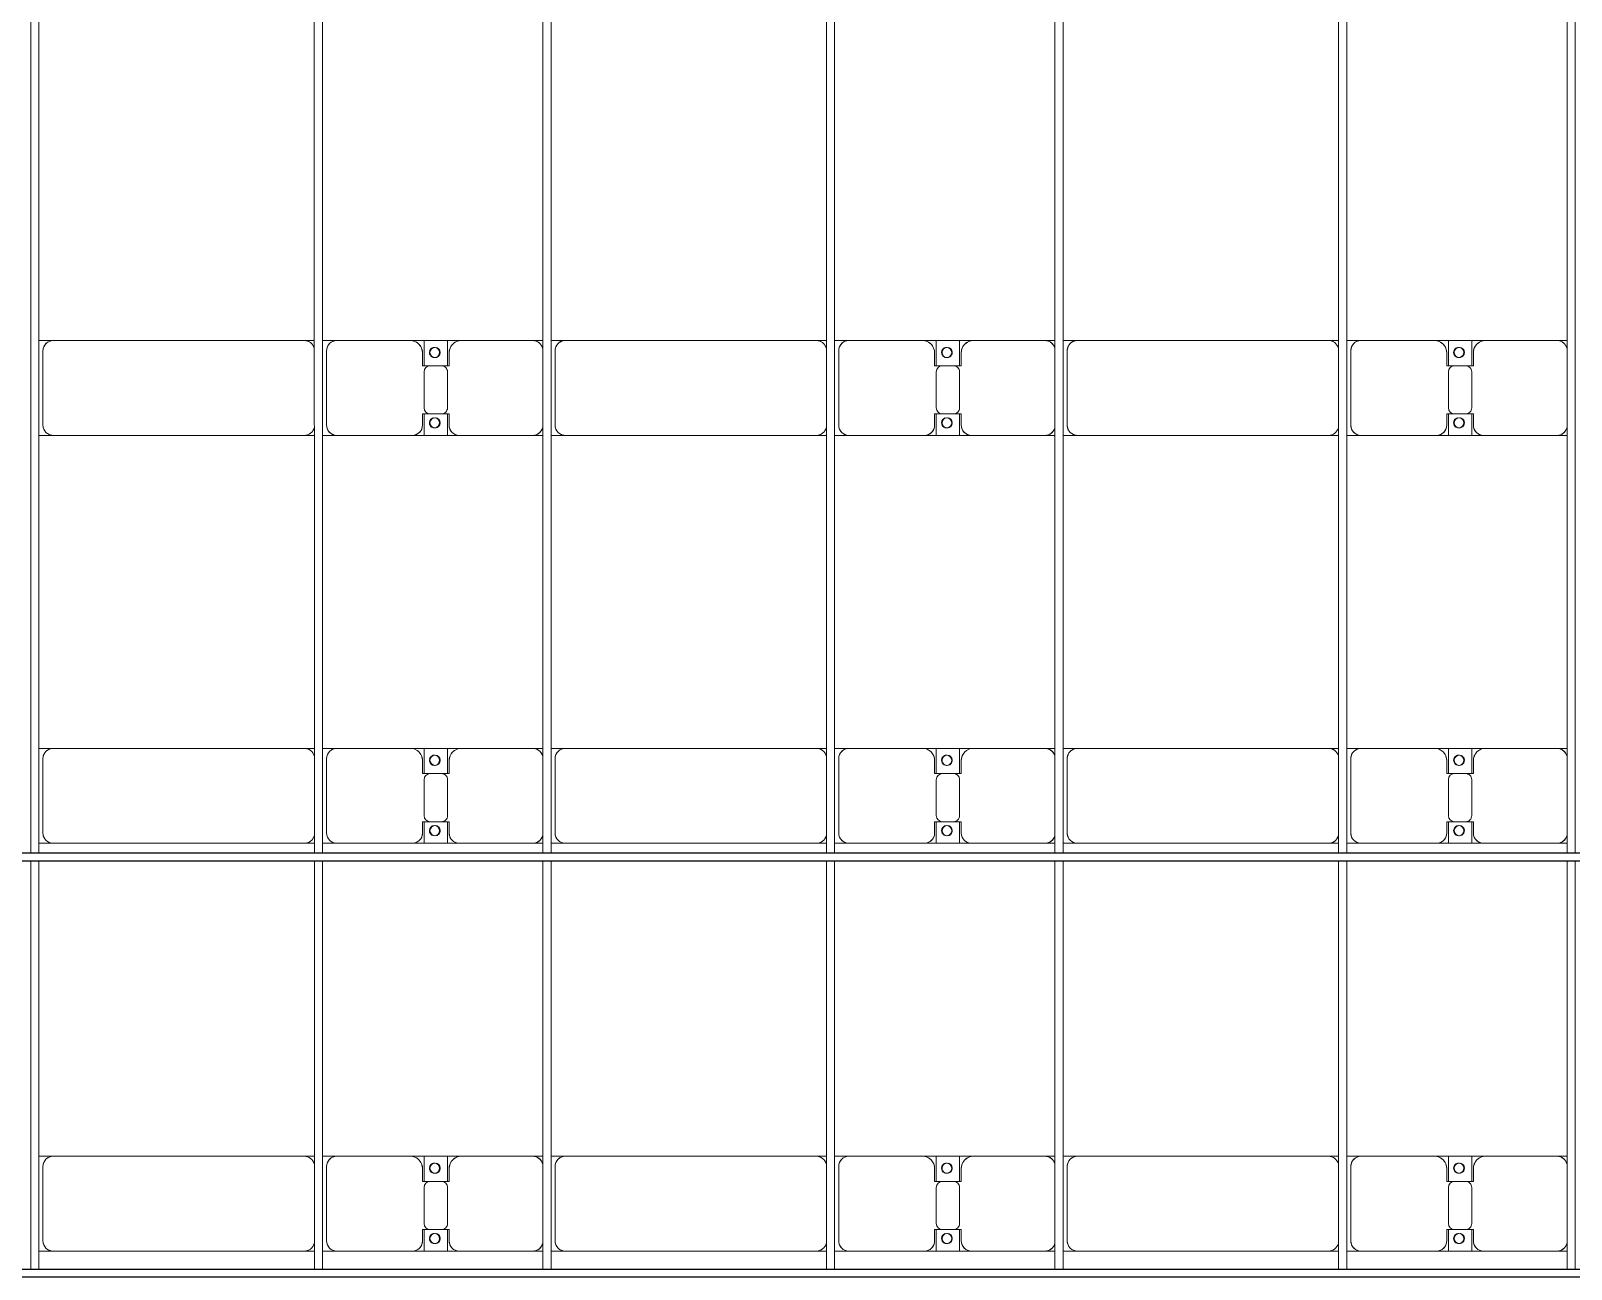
# Model space of a CAD drawing. Header units: millimetres. Extents: x -248177 to 167033, y 156986 to 268923.
# Drawn here: x -216572 to -209023, y 208419 to 214489 of the extents above; entities that cross this region are included whole.
import ezdxf

# ---------------------------------------------------------------- set-up
doc = ezdxf.new("R2010")
doc.units = ezdxf.units.MM
for name, color, linetype, lineweight in [('A-DETL-MBND', 5, 'Continuous', 9), ('A-GENM', 13, 'Continuous', 9), ('S-BEAM', 12, 'Continuous', 9)]:
    doc.layers.add(name, color=color, linetype=linetype, lineweight=lineweight)

# ---------------------------------------------------------------- blocks, each defined once
blk = doc.blocks.new('Dai phao do pin - DẢI PHAO ĐỠ PIN-V24-BỐ TRÍ KHUNG KẾT CẤU BÈ PIN 02')
at = {"layer": 'A-DETL-MBND', "color": 8}
for p, q in [((21899.7, 241.6), (21969.7, 241.6)), ((21899.7, 241.6), (21969.7, 241.6)), ((23200.3, 241.6), (21969.7, 241.6)), ((23200.3, 241.6), (23249.7, 241.6)), ((23200.3, 241.6), (23249.7, 241.6)), ((23289.7, 241.6), (23359.7, 241.6)), ((23289.7, 241.6), (23359.7, 241.6)), ((23719.7, 241.6), (23359.7, 241.6)), ((23719.7, 241.6), (23902.2, 241.6)), ((23902.2, 241.6), (23719.7, 241.6)), ((23787.8, 241.6), (23970.3, 241.6)), ((23787.8, 116.2), (23787.8, 241.6)), ((23970.3, 241.6), (23787.8, 241.6)), ((23902.2, 241.6), (23902.2, 116.2)), ((24320.3, 241.6), (23970.3, 241.6)), ((24320.3, 241.6), (24369.7, 241.6)), ((24320.3, 241.6), (24369.7, 241.6)), ((24409.7, 241.6), (24479.7, 241.6)), ((24409.7, 241.6), (24479.7, 241.6)), ((25710.3, 241.6), (24479.7, 241.6)), ((25710.3, 241.6), (25759.7, 241.6)), ((25710.3, 241.6), (25759.7, 241.6)), ((25799.7, 241.6), (25869.7, 241.6)), ((25799.7, 241.6), (25869.7, 241.6)), ((26229.7, 241.6), (25869.7, 241.6)), ((26229.7, 241.6), (26412.2, 241.6)), ((26412.2, 241.6), (26229.7, 241.6)), ((26297.8, 241.6), (26480.3, 241.6)), ((26297.8, 116.2), (26297.8, 241.6)), ((26480.3, 241.6), (26297.8, 241.6)), ((26412.2, 241.6), (26412.2, 116.2)), ((26830.3, 241.6), (26480.3, 241.6)), ((26830.3, 241.6), (26879.7, 241.6)), ((26830.3, 241.6), (26879.7, 241.6)), ((26919.7, 241.6), (26989.7, 241.6)), ((26919.7, 241.6), (26989.7, 241.6)), ((28220.3, 241.6), (26989.7, 241.6)), ((28220.3, 241.6), (28269.7, 241.6)), ((28220.3, 241.6), (28269.7, 241.6)), ((28309.7, 241.6), (28379.7, 241.6)), ((28309.7, 241.6), (28379.7, 241.6)), ((28739.7, 241.6), (28379.7, 241.6)), ((28739.7, 241.6), (28922.2, 241.6)), ((28922.2, 241.6), (28739.7, 241.6)), ((28807.8, 241.6), (28990.3, 241.6)), ((28807.8, 116.2), (28807.8, 241.6)), ((28990.3, 241.6), (28807.8, 241.6)), ((28922.2, 241.6), (28922.2, 116.2)), ((29340.3, 241.6), (28990.3, 241.6)), ((29340.3, 241.6), (29389.7, 241.6)), ((29340.3, 241.6), (29389.7, 241.6)), ((21919.7, 191.6), (21919.7, -173.4)), ((23309.7, 191.6), (23309.7, -173.4)), ((23779.7, 118.2), (23779.7, 181.6)), ((23910.3, 181.6), (23910.3, 118.2)), ((24429.7, 191.6), (24429.7, -173.4)), ((25819.7, 191.6), (25819.7, -173.4)), ((26289.7, 118.2), (26289.7, 181.6)), ((26420.3, 181.6), (26420.3, 118.2)), ((26939.7, 191.6), (26939.7, -173.4)), ((28329.7, 191.6), (28329.7, -173.4)), ((28799.7, 118.2), (28799.7, 181.6)), ((28930.3, 181.6), (28930.3, 118.2)), ((23872.2, 118.2), (23779.7, 118.2)), ((23787.8, 88.2), (23787.8, -88.2)), ((23910.3, 118.2), (23817.8, 118.2)), ((23902.2, -88.2), (23902.2, 88.2)), ((26382.2, 118.2), (26289.7, 118.2)), ((26297.8, 88.2), (26297.8, -88.2)), ((26420.3, 118.2), (26327.8, 118.2)), ((26412.2, -88.2), (26412.2, 88.2)), ((28892.2, 118.2), (28799.7, 118.2)), ((28807.8, 88.2), (28807.8, -88.2)), ((28930.3, 118.2), (28837.8, 118.2)), ((28922.2, -88.2), (28922.2, 88.2)), ((23779.7, -173.4), (23779.7, -118.2)), ((23779.7, -118.2), (23872.2, -118.2)), ((23787.8, -223.4), (23787.8, -116.2)), ((23817.8, -118.2), (23910.3, -118.2)), ((23902.2, -116.2), (23902.2, -223.4)), ((23910.3, -118.2), (23910.3, -173.4)), ((26289.7, -173.4), (26289.7, -118.2)), ((26289.7, -118.2), (26382.2, -118.2)), ((26297.8, -223.4), (26297.8, -116.2)), ((26327.8, -118.2), (26420.3, -118.2)), ((26412.2, -116.2), (26412.2, -223.4)), ((26420.3, -118.2), (26420.3, -173.4)), ((28799.7, -173.4), (28799.7, -118.2)), ((28799.7, -118.2), (28892.2, -118.2)), ((28807.8, -223.4), (28807.8, -116.2)), ((28837.8, -118.2), (28930.3, -118.2)), ((28922.2, -116.2), (28922.2, -223.4)), ((28930.3, -118.2), (28930.3, -173.4)), ((21969.7, -223.4), (21899.7, -223.4)), ((21969.7, -223.4), (21899.7, -223.4)), ((21969.7, -223.4), (23200.3, -223.4)), ((23249.7, -223.4), (23200.3, -223.4)), ((23249.7, -223.4), (23200.3, -223.4)), ((23359.7, -223.4), (23289.7, -223.4)), ((23359.7, -223.4), (23289.7, -223.4)), ((23359.7, -223.4), (23729.7, -223.4)), ((23902.2, -223.4), (23729.7, -223.4)), ((23729.7, -223.4), (23902.2, -223.4)), ((23960.3, -223.4), (23787.8, -223.4)), ((23787.8, -223.4), (23960.3, -223.4)), ((23960.3, -223.4), (24320.3, -223.4)), ((24369.7, -223.4), (24320.3, -223.4)), ((24369.7, -223.4), (24320.3, -223.4)), ((24479.7, -223.4), (24409.7, -223.4)), ((24479.7, -223.4), (24409.7, -223.4)), ((24479.7, -223.4), (25710.3, -223.4)), ((25759.7, -223.4), (25710.3, -223.4)), ((25759.7, -223.4), (25710.3, -223.4)), ((25869.7, -223.4), (25799.7, -223.4)), ((25869.7, -223.4), (25799.7, -223.4)), ((25869.7, -223.4), (26239.7, -223.4)), ((26412.2, -223.4), (26239.7, -223.4)), ((26239.7, -223.4), (26412.2, -223.4)), ((26470.3, -223.4), (26297.8, -223.4)), ((26297.8, -223.4), (26470.3, -223.4)), ((26470.3, -223.4), (26830.3, -223.4)), ((26879.7, -223.4), (26830.3, -223.4)), ((26879.7, -223.4), (26830.3, -223.4)), ((26989.7, -223.4), (26919.7, -223.4)), ((26989.7, -223.4), (26919.7, -223.4)), ((26989.7, -223.4), (28220.3, -223.4)), ((28269.7, -223.4), (28220.3, -223.4)), ((28269.7, -223.4), (28220.3, -223.4)), ((28379.7, -223.4), (28309.7, -223.4)), ((28379.7, -223.4), (28309.7, -223.4)), ((28379.7, -223.4), (28749.7, -223.4)), ((28922.2, -223.4), (28749.7, -223.4)), ((28749.7, -223.4), (28922.2, -223.4)), ((28980.3, -223.4), (28807.8, -223.4)), ((28807.8, -223.4), (28980.3, -223.4)), ((28980.3, -223.4), (29340.3, -223.4)), ((29389.7, -223.4), (29340.3, -223.4)), ((29389.7, -223.4), (29340.3, -223.4))]:
    blk.add_line(p, q, dxfattribs=at)
for centre, radius, start, end in [((21969.7, 191.6), 50, 90, 180), ((21969.7, 191.6), 50, 105, 135), ((23200.3, 191.6), 50, 15, 90), ((23200.3, 191.6), 50, 60, 90), ((23359.7, 191.6), 50, 90, 180), ((23359.7, 191.6), 50, 105, 180), ((23719.7, 181.6), 60, 360, 90), ((23719.7, 181.6), 60, 360, 60), ((23970.3, 181.6), 60, 90, 180), ((23970.3, 181.6), 60, 120, 180), ((24320.3, 191.6), 50, 15, 90), ((24320.3, 191.6), 50, 15, 75), ((24479.7, 191.6), 50, 90, 180), ((24479.7, 191.6), 50, 105, 135), ((25710.3, 191.6), 50, 15, 90), ((25710.3, 191.6), 50, 60, 90), ((25869.7, 191.6), 50, 90, 180), ((25869.7, 191.6), 50, 105, 180), ((26229.7, 181.6), 60, 360, 90), ((26229.7, 181.6), 60, 360, 60), ((26480.3, 181.6), 60, 90, 180), ((26480.3, 181.6), 60, 120, 180), ((26830.3, 191.6), 50, 15, 90), ((26830.3, 191.6), 50, 15, 75), ((26989.7, 191.6), 50, 90, 180), ((26989.7, 191.6), 50, 105, 135), ((28220.3, 191.6), 50, 15, 90), ((28220.3, 191.6), 50, 60, 90), ((28379.7, 191.6), 50, 90, 180), ((28379.7, 191.6), 50, 105, 180), ((28739.7, 181.6), 60, 360, 90), ((28739.7, 181.6), 60, 360, 60), ((28990.3, 181.6), 60, 90, 180), ((28990.3, 181.6), 60, 120, 180), ((29340.3, 191.6), 50, 15, 90), ((29340.3, 191.6), 50, 15, 75), ((21969.7, 191.6), 50, 150, 180), ((23200.3, 191.6), 50, 15, 30), ((23838.6, 183.2), 25, 0, 180), ((23838.6, 183.2), 25, 180, 0), ((23838.6, 183.2), 25, 0, 165), ((23841.4, 183.2), 25, 360, 180), ((23841.4, 183.2), 25, 90, 180), ((23841.4, 183.2), 25, 180, 360), ((23841.4, 183.2), 25, 180, 300), ((23838.6, 183.2), 25, 210, 0), ((23841.4, 183.2), 25, 15, 75), ((23841.4, 183.2), 25, 330, 345), ((24479.7, 191.6), 50, 150, 180), ((25710.3, 191.6), 50, 15, 30), ((26348.6, 183.2), 25, 0, 180), ((26348.6, 183.2), 25, 180, 0), ((26348.6, 183.2), 25, 0, 165), ((26351.4, 183.2), 25, 360, 180), ((26351.4, 183.2), 25, 90, 180), ((26351.4, 183.2), 25, 180, 0), ((26351.4, 183.2), 25, 180, 300), ((26348.6, 183.2), 25, 210, 0), ((26351.4, 183.2), 25, 15, 75), ((26351.4, 183.2), 25, 330, 345), ((26989.7, 191.6), 50, 150, 180), ((28220.3, 191.6), 50, 15, 30), ((28858.6, 183.2), 25, 0, 180), ((28858.6, 183.2), 25, 180, 0), ((28858.6, 183.2), 25, 360, 165), ((28861.4, 183.2), 25, 360, 180), ((28861.4, 183.2), 25, 90, 180), ((28861.4, 183.2), 25, 180, 0), ((28861.4, 183.2), 25, 180, 300), ((28858.6, 183.2), 25, 210, 0), ((28861.4, 183.2), 25, 15, 75), ((28861.4, 183.2), 25, 330, 345), ((23817.8, 88.2), 30, 90, 180), ((23872.2, 88.2), 30, 0, 90), ((26327.8, 88.2), 30, 90, 180), ((26382.2, 88.2), 30, 0, 90), ((28837.8, 88.2), 30, 90, 180), ((28892.2, 88.2), 30, 0, 90), ((23817.8, -88.2), 30, 180, 270), ((23838.6, -161.8), 25, 360, 180), ((23838.6, -161.8), 25, 105, 165), ((23841.4, -161.8), 25, 360, 180), ((23841.4, -161.8), 25, 105, 180), ((23838.6, -161.8), 25, 360, 75), ((23841.4, -161.8), 25, 15, 75), ((23872.2, -88.2), 30, 270, 0), ((26327.8, -88.2), 30, 180, 270), ((26348.6, -161.8), 25, 360, 180), ((26348.6, -161.8), 25, 105, 165), ((26351.4, -161.8), 25, 360, 180), ((26351.4, -161.8), 25, 105, 180), ((26348.6, -161.8), 25, 360, 75), ((26351.4, -161.8), 25, 15, 75), ((26382.2, -88.2), 30, 270, 0), ((28837.8, -88.2), 30, 180, 270), ((28858.6, -161.8), 25, 360, 180), ((28858.6, -161.8), 25, 105, 165), ((28861.4, -161.8), 25, 360, 180), ((28861.4, -161.8), 25, 105, 180), ((28858.6, -161.8), 25, 360, 75), ((28861.4, -161.8), 25, 15, 75), ((28892.2, -88.2), 30, 270, 0), ((21969.7, -173.4), 50, 180, 270), ((21969.7, -173.4), 50, 180, 210), ((21969.7, -173.4), 50, 240, 270), ((23200.3, -173.4), 50, 270, 345), ((23200.3, -173.4), 50, 285, 300), ((23200.3, -173.4), 50, 330, 345), ((23359.7, -173.4), 50, 180, 270), ((23359.7, -173.4), 50, 180, 255), ((23729.7, -173.4), 50, 270, 360), ((23729.7, -173.4), 50, 285, 360), ((23838.6, -161.8), 25, 180, 0), ((23838.6, -161.8), 25, 195, 0), ((23841.4, -161.8), 25, 180, 360), ((23841.4, -161.8), 25, 180, 270), ((23841.4, -161.8), 25, 285, 345), ((23960.3, -173.4), 50, 180, 270), ((23960.3, -173.4), 50, 180, 255), ((24320.3, -173.4), 50, 270, 345), ((24320.3, -173.4), 50, 285, 345), ((24479.7, -173.4), 50, 180, 270), ((24479.7, -173.4), 50, 180, 210), ((24479.7, -173.4), 50, 240, 270), ((25710.3, -173.4), 50, 270, 345), ((25710.3, -173.4), 50, 285, 300), ((25710.3, -173.4), 50, 330, 345), ((25869.7, -173.4), 50, 180, 270), ((25869.7, -173.4), 50, 180, 255), ((26239.7, -173.4), 50, 270, 0), ((26239.7, -173.4), 50, 285, 360), ((26348.6, -161.8), 25, 180, 0), ((26348.6, -161.8), 25, 195, 360), ((26351.4, -161.8), 25, 180, 360), ((26351.4, -161.8), 25, 180, 270), ((26351.4, -161.8), 25, 285, 345), ((26470.3, -173.4), 50, 180, 270), ((26470.3, -173.4), 50, 180, 255), ((26830.3, -173.4), 50, 270, 345), ((26830.3, -173.4), 50, 285, 345), ((26989.7, -173.4), 50, 180, 270), ((26989.7, -173.4), 50, 180, 210), ((26989.7, -173.4), 50, 240, 270), ((28220.3, -173.4), 50, 270, 345), ((28220.3, -173.4), 50, 285, 300), ((28220.3, -173.4), 50, 330, 345), ((28379.7, -173.4), 50, 180, 270), ((28379.7, -173.4), 50, 180, 255), ((28749.7, -173.4), 50, 270, 360), ((28749.7, -173.4), 50, 285, 360), ((28858.6, -161.8), 25, 180, 0), ((28858.6, -161.8), 25, 195, 0), ((28861.4, -161.8), 25, 180, 0), ((28861.4, -161.8), 25, 180, 270), ((28861.4, -161.8), 25, 285, 345), ((28980.3, -173.4), 50, 180, 270), ((28980.3, -173.4), 50, 180, 255), ((29340.3, -173.4), 50, 270, 345), ((29340.3, -173.4), 50, 285, 345)]:
    blk.add_arc(centre, radius, start, end, dxfattribs=at)
blk = doc.blocks.new('Dai phao do pin - DẢI PHAO ĐỠ PIN-V25-BỐ TRÍ KHUNG KẾT CẤU BÈ PIN 02')
at = {"layer": 'A-DETL-MBND', "color": 8}
for p, q in [((21899.7, 241.6), (21969.7, 241.6)), ((21899.7, 241.6), (21969.7, 241.6)), ((23200.3, 241.6), (21969.7, 241.6)), ((23200.3, 241.6), (23249.7, 241.6)), ((23200.3, 241.6), (23249.7, 241.6)), ((23289.7, 241.6), (23359.7, 241.6)), ((23289.7, 241.6), (23359.7, 241.6)), ((23719.7, 241.6), (23359.7, 241.6)), ((23719.7, 241.6), (23902.2, 241.6)), ((23902.2, 241.6), (23719.7, 241.6)), ((23787.8, 241.6), (23970.3, 241.6)), ((23787.8, 116.2), (23787.8, 241.6)), ((23970.3, 241.6), (23787.8, 241.6)), ((23902.2, 241.6), (23902.2, 116.2)), ((24320.3, 241.6), (23970.3, 241.6)), ((24320.3, 241.6), (24369.7, 241.6)), ((24320.3, 241.6), (24369.7, 241.6)), ((24409.7, 241.6), (24479.7, 241.6)), ((24409.7, 241.6), (24479.7, 241.6)), ((25710.3, 241.6), (24479.7, 241.6)), ((25710.3, 241.6), (25759.7, 241.6)), ((25710.3, 241.6), (25759.7, 241.6)), ((25799.7, 241.6), (25869.7, 241.6)), ((25799.7, 241.6), (25869.7, 241.6)), ((26229.7, 241.6), (25869.7, 241.6)), ((26229.7, 241.6), (26412.2, 241.6)), ((26412.2, 241.6), (26229.7, 241.6)), ((26297.8, 241.6), (26480.3, 241.6)), ((26297.8, 116.2), (26297.8, 241.6)), ((26480.3, 241.6), (26297.8, 241.6)), ((26412.2, 241.6), (26412.2, 116.2)), ((26830.3, 241.6), (26480.3, 241.6)), ((26830.3, 241.6), (26879.7, 241.6)), ((26830.3, 241.6), (26879.7, 241.6)), ((26919.7, 241.6), (26989.7, 241.6)), ((26919.7, 241.6), (26989.7, 241.6)), ((28220.3, 241.6), (26989.7, 241.6)), ((28220.3, 241.6), (28269.7, 241.6)), ((28220.3, 241.6), (28269.7, 241.6)), ((28309.7, 241.6), (28379.7, 241.6)), ((28309.7, 241.6), (28379.7, 241.6)), ((28739.7, 241.6), (28379.7, 241.6)), ((28739.7, 241.6), (28922.2, 241.6)), ((28922.2, 241.6), (28739.7, 241.6)), ((28807.8, 241.6), (28990.3, 241.6)), ((28807.8, 116.2), (28807.8, 241.6)), ((28990.3, 241.6), (28807.8, 241.6)), ((28922.2, 241.6), (28922.2, 116.2)), ((29340.3, 241.6), (28990.3, 241.6)), ((29340.3, 241.6), (29389.7, 241.6)), ((29340.3, 241.6), (29389.7, 241.6)), ((21919.7, 191.6), (21919.7, -173.4)), ((23309.7, 191.6), (23309.7, -173.4)), ((23779.7, 118.2), (23779.7, 181.6)), ((23910.3, 181.6), (23910.3, 118.2)), ((24429.7, 191.6), (24429.7, -173.4)), ((25819.7, 191.6), (25819.7, -173.4)), ((26289.7, 118.2), (26289.7, 181.6)), ((26420.3, 181.6), (26420.3, 118.2)), ((26939.7, 191.6), (26939.7, -173.4)), ((28329.7, 191.6), (28329.7, -173.4)), ((28799.7, 118.2), (28799.7, 181.6)), ((28930.3, 181.6), (28930.3, 118.2)), ((23872.2, 118.2), (23779.7, 118.2)), ((23787.8, 88.2), (23787.8, -88.2)), ((23910.3, 118.2), (23817.8, 118.2)), ((23902.2, -88.2), (23902.2, 88.2)), ((26382.2, 118.2), (26289.7, 118.2)), ((26297.8, 88.2), (26297.8, -88.2)), ((26420.3, 118.2), (26327.8, 118.2)), ((26412.2, -88.2), (26412.2, 88.2)), ((28892.2, 118.2), (28799.7, 118.2)), ((28807.8, 88.2), (28807.8, -88.2)), ((28930.3, 118.2), (28837.8, 118.2)), ((28922.2, -88.2), (28922.2, 88.2)), ((23779.7, -173.4), (23779.7, -118.2)), ((23779.7, -118.2), (23872.2, -118.2)), ((23787.8, -223.4), (23787.8, -116.2)), ((23817.8, -118.2), (23910.3, -118.2)), ((23902.2, -116.2), (23902.2, -223.4)), ((23910.3, -118.2), (23910.3, -173.4)), ((26289.7, -173.4), (26289.7, -118.2)), ((26289.7, -118.2), (26382.2, -118.2)), ((26297.8, -223.4), (26297.8, -116.2)), ((26327.8, -118.2), (26420.3, -118.2)), ((26412.2, -116.2), (26412.2, -223.4)), ((26420.3, -118.2), (26420.3, -173.4)), ((28799.7, -173.4), (28799.7, -118.2)), ((28799.7, -118.2), (28892.2, -118.2)), ((28807.8, -223.4), (28807.8, -116.2)), ((28837.8, -118.2), (28930.3, -118.2)), ((28922.2, -116.2), (28922.2, -223.4)), ((28930.3, -118.2), (28930.3, -173.4)), ((21969.7, -223.4), (21899.7, -223.4)), ((21969.7, -223.4), (21899.7, -223.4)), ((21969.7, -223.4), (23200.3, -223.4)), ((23249.7, -223.4), (23200.3, -223.4)), ((23249.7, -223.4), (23200.3, -223.4)), ((23359.7, -223.4), (23289.7, -223.4)), ((23359.7, -223.4), (23289.7, -223.4)), ((23359.7, -223.4), (23729.7, -223.4)), ((23902.2, -223.4), (23729.7, -223.4)), ((23729.7, -223.4), (23902.2, -223.4)), ((23960.3, -223.4), (23787.8, -223.4)), ((23787.8, -223.4), (23960.3, -223.4)), ((23960.3, -223.4), (24320.3, -223.4)), ((24369.7, -223.4), (24320.3, -223.4)), ((24369.7, -223.4), (24320.3, -223.4)), ((24479.7, -223.4), (24409.7, -223.4)), ((24479.7, -223.4), (24409.7, -223.4)), ((24479.7, -223.4), (25710.3, -223.4)), ((25759.7, -223.4), (25710.3, -223.4)), ((25759.7, -223.4), (25710.3, -223.4)), ((25869.7, -223.4), (25799.7, -223.4)), ((25869.7, -223.4), (25799.7, -223.4)), ((25869.7, -223.4), (26239.7, -223.4)), ((26412.2, -223.4), (26239.7, -223.4)), ((26239.7, -223.4), (26412.2, -223.4)), ((26470.3, -223.4), (26297.8, -223.4)), ((26297.8, -223.4), (26470.3, -223.4)), ((26470.3, -223.4), (26830.3, -223.4)), ((26879.7, -223.4), (26830.3, -223.4)), ((26879.7, -223.4), (26830.3, -223.4)), ((26989.7, -223.4), (26919.7, -223.4)), ((26989.7, -223.4), (26919.7, -223.4)), ((26989.7, -223.4), (28220.3, -223.4)), ((28269.7, -223.4), (28220.3, -223.4)), ((28269.7, -223.4), (28220.3, -223.4)), ((28379.7, -223.4), (28309.7, -223.4)), ((28379.7, -223.4), (28309.7, -223.4)), ((28379.7, -223.4), (28749.7, -223.4)), ((28922.2, -223.4), (28749.7, -223.4)), ((28749.7, -223.4), (28922.2, -223.4)), ((28980.3, -223.4), (28807.8, -223.4)), ((28807.8, -223.4), (28980.3, -223.4)), ((28980.3, -223.4), (29340.3, -223.4)), ((29389.7, -223.4), (29340.3, -223.4)), ((29389.7, -223.4), (29340.3, -223.4))]:
    blk.add_line(p, q, dxfattribs=at)
for centre, radius, start, end in [((21969.7, 191.6), 50, 90, 180), ((21969.7, 191.6), 50, 105, 135), ((23200.3, 191.6), 50, 15, 90), ((23200.3, 191.6), 50, 60, 90), ((23359.7, 191.6), 50, 90, 180), ((23359.7, 191.6), 50, 105, 180), ((23719.7, 181.6), 60, 360, 90), ((23719.7, 181.6), 60, 360, 60), ((23970.3, 181.6), 60, 90, 180), ((23970.3, 181.6), 60, 120, 180), ((24320.3, 191.6), 50, 15, 90), ((24320.3, 191.6), 50, 15, 75), ((24479.7, 191.6), 50, 90, 180), ((24479.7, 191.6), 50, 105, 135), ((25710.3, 191.6), 50, 15, 90), ((25710.3, 191.6), 50, 60, 90), ((25869.7, 191.6), 50, 90, 180), ((25869.7, 191.6), 50, 105, 180), ((26229.7, 181.6), 60, 360, 90), ((26229.7, 181.6), 60, 360, 60), ((26480.3, 181.6), 60, 90, 180), ((26480.3, 181.6), 60, 120, 180), ((26830.3, 191.6), 50, 15, 90), ((26830.3, 191.6), 50, 15, 75), ((26989.7, 191.6), 50, 90, 180), ((26989.7, 191.6), 50, 105, 135), ((28220.3, 191.6), 50, 15, 90), ((28220.3, 191.6), 50, 60, 90), ((28379.7, 191.6), 50, 90, 180), ((28379.7, 191.6), 50, 105, 180), ((28739.7, 181.6), 60, 360, 90), ((28739.7, 181.6), 60, 360, 60), ((28990.3, 181.6), 60, 90, 180), ((28990.3, 181.6), 60, 120, 180), ((29340.3, 191.6), 50, 15, 90), ((29340.3, 191.6), 50, 15, 75), ((21969.7, 191.6), 50, 150, 180), ((23200.3, 191.6), 50, 15, 30), ((23838.6, 183.2), 25, 0, 180), ((23838.6, 183.2), 25, 180, 0), ((23838.6, 183.2), 25, 0, 165), ((23841.4, 183.2), 25, 360, 180), ((23841.4, 183.2), 25, 90, 180), ((23841.4, 183.2), 25, 180, 360), ((23841.4, 183.2), 25, 180, 300), ((23838.6, 183.2), 25, 210, 0), ((23841.4, 183.2), 25, 15, 75), ((23841.4, 183.2), 25, 330, 345), ((24479.7, 191.6), 50, 150, 180), ((25710.3, 191.6), 50, 15, 30), ((26348.6, 183.2), 25, 0, 180), ((26348.6, 183.2), 25, 180, 0), ((26348.6, 183.2), 25, 0, 165), ((26351.4, 183.2), 25, 360, 180), ((26351.4, 183.2), 25, 90, 180), ((26351.4, 183.2), 25, 180, 0), ((26351.4, 183.2), 25, 180, 300), ((26348.6, 183.2), 25, 210, 0), ((26351.4, 183.2), 25, 15, 75), ((26351.4, 183.2), 25, 330, 345), ((26989.7, 191.6), 50, 150, 180), ((28220.3, 191.6), 50, 15, 30), ((28858.6, 183.2), 25, 0, 180), ((28858.6, 183.2), 25, 180, 0), ((28858.6, 183.2), 25, 360, 165), ((28861.4, 183.2), 25, 360, 180), ((28861.4, 183.2), 25, 90, 180), ((28861.4, 183.2), 25, 180, 0), ((28861.4, 183.2), 25, 180, 300), ((28858.6, 183.2), 25, 210, 0), ((28861.4, 183.2), 25, 15, 75), ((28861.4, 183.2), 25, 330, 345), ((23817.8, 88.2), 30, 90, 180), ((23872.2, 88.2), 30, 0, 90), ((26327.8, 88.2), 30, 90, 180), ((26382.2, 88.2), 30, 0, 90), ((28837.8, 88.2), 30, 90, 180), ((28892.2, 88.2), 30, 0, 90), ((23817.8, -88.2), 30, 180, 270), ((23838.6, -161.8), 25, 360, 180), ((23838.6, -161.8), 25, 105, 165), ((23841.4, -161.8), 25, 360, 180), ((23841.4, -161.8), 25, 105, 180), ((23838.6, -161.8), 25, 360, 75), ((23841.4, -161.8), 25, 15, 75), ((23872.2, -88.2), 30, 270, 0), ((26327.8, -88.2), 30, 180, 270), ((26348.6, -161.8), 25, 360, 180), ((26348.6, -161.8), 25, 105, 165), ((26351.4, -161.8), 25, 360, 180), ((26351.4, -161.8), 25, 105, 180), ((26348.6, -161.8), 25, 360, 75), ((26351.4, -161.8), 25, 15, 75), ((26382.2, -88.2), 30, 270, 0), ((28837.8, -88.2), 30, 180, 270), ((28858.6, -161.8), 25, 360, 180), ((28858.6, -161.8), 25, 105, 165), ((28861.4, -161.8), 25, 360, 180), ((28861.4, -161.8), 25, 105, 180), ((28858.6, -161.8), 25, 360, 75), ((28861.4, -161.8), 25, 15, 75), ((28892.2, -88.2), 30, 270, 0), ((21969.7, -173.4), 50, 180, 270), ((21969.7, -173.4), 50, 180, 210), ((21969.7, -173.4), 50, 240, 270), ((23200.3, -173.4), 50, 270, 345), ((23200.3, -173.4), 50, 285, 300), ((23200.3, -173.4), 50, 330, 345), ((23359.7, -173.4), 50, 180, 270), ((23359.7, -173.4), 50, 180, 255), ((23729.7, -173.4), 50, 270, 360), ((23729.7, -173.4), 50, 285, 360), ((23838.6, -161.8), 25, 180, 0), ((23838.6, -161.8), 25, 195, 0), ((23841.4, -161.8), 25, 180, 360), ((23841.4, -161.8), 25, 180, 270), ((23841.4, -161.8), 25, 285, 345), ((23960.3, -173.4), 50, 180, 270), ((23960.3, -173.4), 50, 180, 255), ((24320.3, -173.4), 50, 270, 345), ((24320.3, -173.4), 50, 285, 345), ((24479.7, -173.4), 50, 180, 270), ((24479.7, -173.4), 50, 180, 210), ((24479.7, -173.4), 50, 240, 270), ((25710.3, -173.4), 50, 270, 345), ((25710.3, -173.4), 50, 285, 300), ((25710.3, -173.4), 50, 330, 345), ((25869.7, -173.4), 50, 180, 270), ((25869.7, -173.4), 50, 180, 255), ((26239.7, -173.4), 50, 270, 0), ((26239.7, -173.4), 50, 285, 360), ((26348.6, -161.8), 25, 180, 0), ((26348.6, -161.8), 25, 195, 360), ((26351.4, -161.8), 25, 180, 360), ((26351.4, -161.8), 25, 180, 270), ((26351.4, -161.8), 25, 285, 345), ((26470.3, -173.4), 50, 180, 270), ((26470.3, -173.4), 50, 180, 255), ((26830.3, -173.4), 50, 270, 345), ((26830.3, -173.4), 50, 285, 345), ((26989.7, -173.4), 50, 180, 270), ((26989.7, -173.4), 50, 180, 210), ((26989.7, -173.4), 50, 240, 270), ((28220.3, -173.4), 50, 270, 345), ((28220.3, -173.4), 50, 285, 300), ((28220.3, -173.4), 50, 330, 345), ((28379.7, -173.4), 50, 180, 270), ((28379.7, -173.4), 50, 180, 255), ((28749.7, -173.4), 50, 270, 360), ((28749.7, -173.4), 50, 285, 360), ((28858.6, -161.8), 25, 180, 0), ((28858.6, -161.8), 25, 195, 0), ((28861.4, -161.8), 25, 180, 0), ((28861.4, -161.8), 25, 180, 270), ((28861.4, -161.8), 25, 285, 345), ((28980.3, -173.4), 50, 180, 270), ((28980.3, -173.4), 50, 180, 255), ((29340.3, -173.4), 50, 270, 345), ((29340.3, -173.4), 50, 285, 345)]:
    blk.add_arc(centre, radius, start, end, dxfattribs=at)
blk = doc.blocks.new('Dai phao do pin - DẢI PHAO ĐỠ PIN-V26-BỐ TRÍ KHUNG KẾT CẤU BÈ PIN 02')
at = {"layer": 'A-DETL-MBND', "color": 8}
for p, q in [((21899.7, 241.6), (21969.7, 241.6)), ((21899.7, 241.6), (21969.7, 241.6)), ((23200.3, 241.6), (21969.7, 241.6)), ((23200.3, 241.6), (23249.7, 241.6)), ((23200.3, 241.6), (23249.7, 241.6)), ((23289.7, 241.6), (23359.7, 241.6)), ((23289.7, 241.6), (23359.7, 241.6)), ((23719.7, 241.6), (23359.7, 241.6)), ((23719.7, 241.6), (23902.2, 241.6)), ((23902.2, 241.6), (23719.7, 241.6)), ((23787.8, 241.6), (23970.3, 241.6)), ((23787.8, 116.2), (23787.8, 241.6)), ((23970.3, 241.6), (23787.8, 241.6)), ((23902.2, 241.6), (23902.2, 116.2)), ((24320.3, 241.6), (23970.3, 241.6)), ((24320.3, 241.6), (24369.7, 241.6)), ((24320.3, 241.6), (24369.7, 241.6)), ((24409.7, 241.6), (24479.7, 241.6)), ((24409.7, 241.6), (24479.7, 241.6)), ((25710.3, 241.6), (24479.7, 241.6)), ((25710.3, 241.6), (25759.7, 241.6)), ((25710.3, 241.6), (25759.7, 241.6)), ((25799.7, 241.6), (25869.7, 241.6)), ((25799.7, 241.6), (25869.7, 241.6)), ((26229.7, 241.6), (25869.7, 241.6)), ((26229.7, 241.6), (26412.2, 241.6)), ((26412.2, 241.6), (26229.7, 241.6)), ((26297.8, 241.6), (26480.3, 241.6)), ((26297.8, 116.2), (26297.8, 241.6)), ((26480.3, 241.6), (26297.8, 241.6)), ((26412.2, 241.6), (26412.2, 116.2)), ((26830.3, 241.6), (26480.3, 241.6)), ((26830.3, 241.6), (26879.7, 241.6)), ((26830.3, 241.6), (26879.7, 241.6)), ((26919.7, 241.6), (26989.7, 241.6)), ((26919.7, 241.6), (26989.7, 241.6)), ((28220.3, 241.6), (26989.7, 241.6)), ((28220.3, 241.6), (28269.7, 241.6)), ((28220.3, 241.6), (28269.7, 241.6)), ((28309.7, 241.6), (28379.7, 241.6)), ((28309.7, 241.6), (28379.7, 241.6)), ((28739.7, 241.6), (28379.7, 241.6)), ((28739.7, 241.6), (28922.2, 241.6)), ((28922.2, 241.6), (28739.7, 241.6)), ((28807.8, 241.6), (28990.3, 241.6)), ((28807.8, 116.2), (28807.8, 241.6)), ((28990.3, 241.6), (28807.8, 241.6)), ((28922.2, 241.6), (28922.2, 116.2)), ((29340.3, 241.6), (28990.3, 241.6)), ((29340.3, 241.6), (29389.7, 241.6)), ((29340.3, 241.6), (29389.7, 241.6)), ((21919.7, 191.6), (21919.7, -173.4)), ((23309.7, 191.6), (23309.7, -173.4)), ((23779.7, 118.2), (23779.7, 181.6)), ((23910.3, 181.6), (23910.3, 118.2)), ((24429.7, 191.6), (24429.7, -173.4)), ((25819.7, 191.6), (25819.7, -173.4)), ((26289.7, 118.2), (26289.7, 181.6)), ((26420.3, 181.6), (26420.3, 118.2)), ((26939.7, 191.6), (26939.7, -173.4)), ((28329.7, 191.6), (28329.7, -173.4)), ((28799.7, 118.2), (28799.7, 181.6)), ((28930.3, 181.6), (28930.3, 118.2)), ((23872.2, 118.2), (23779.7, 118.2)), ((23787.8, 88.2), (23787.8, -88.2)), ((23910.3, 118.2), (23817.8, 118.2)), ((23902.2, -88.2), (23902.2, 88.2)), ((26382.2, 118.2), (26289.7, 118.2)), ((26297.8, 88.2), (26297.8, -88.2)), ((26420.3, 118.2), (26327.8, 118.2)), ((26412.2, -88.2), (26412.2, 88.2)), ((28892.2, 118.2), (28799.7, 118.2)), ((28807.8, 88.2), (28807.8, -88.2)), ((28930.3, 118.2), (28837.8, 118.2)), ((28922.2, -88.2), (28922.2, 88.2)), ((23779.7, -173.4), (23779.7, -118.2)), ((23779.7, -118.2), (23872.2, -118.2)), ((23787.8, -223.4), (23787.8, -116.2)), ((23817.8, -118.2), (23910.3, -118.2)), ((23902.2, -116.2), (23902.2, -223.4)), ((23910.3, -118.2), (23910.3, -173.4)), ((26289.7, -173.4), (26289.7, -118.2)), ((26289.7, -118.2), (26382.2, -118.2)), ((26297.8, -223.4), (26297.8, -116.2)), ((26327.8, -118.2), (26420.3, -118.2)), ((26412.2, -116.2), (26412.2, -223.4)), ((26420.3, -118.2), (26420.3, -173.4)), ((28799.7, -173.4), (28799.7, -118.2)), ((28799.7, -118.2), (28892.2, -118.2)), ((28807.8, -223.4), (28807.8, -116.2)), ((28837.8, -118.2), (28930.3, -118.2)), ((28922.2, -116.2), (28922.2, -223.4)), ((28930.3, -118.2), (28930.3, -173.4)), ((21969.7, -223.4), (21899.7, -223.4)), ((21969.7, -223.4), (21899.7, -223.4)), ((21969.7, -223.4), (23200.3, -223.4)), ((23249.7, -223.4), (23200.3, -223.4)), ((23249.7, -223.4), (23200.3, -223.4)), ((23359.7, -223.4), (23289.7, -223.4)), ((23359.7, -223.4), (23289.7, -223.4)), ((23359.7, -223.4), (23729.7, -223.4)), ((23902.2, -223.4), (23729.7, -223.4)), ((23729.7, -223.4), (23902.2, -223.4)), ((23960.3, -223.4), (23787.8, -223.4)), ((23787.8, -223.4), (23960.3, -223.4)), ((23960.3, -223.4), (24320.3, -223.4)), ((24369.7, -223.4), (24320.3, -223.4)), ((24369.7, -223.4), (24320.3, -223.4)), ((24479.7, -223.4), (24409.7, -223.4)), ((24479.7, -223.4), (24409.7, -223.4)), ((24479.7, -223.4), (25710.3, -223.4)), ((25759.7, -223.4), (25710.3, -223.4)), ((25759.7, -223.4), (25710.3, -223.4)), ((25869.7, -223.4), (25799.7, -223.4)), ((25869.7, -223.4), (25799.7, -223.4)), ((25869.7, -223.4), (26239.7, -223.4)), ((26412.2, -223.4), (26239.7, -223.4)), ((26239.7, -223.4), (26412.2, -223.4)), ((26470.3, -223.4), (26297.8, -223.4)), ((26297.8, -223.4), (26470.3, -223.4)), ((26470.3, -223.4), (26830.3, -223.4)), ((26879.7, -223.4), (26830.3, -223.4)), ((26879.7, -223.4), (26830.3, -223.4)), ((26989.7, -223.4), (26919.7, -223.4)), ((26989.7, -223.4), (26919.7, -223.4)), ((26989.7, -223.4), (28220.3, -223.4)), ((28269.7, -223.4), (28220.3, -223.4)), ((28269.7, -223.4), (28220.3, -223.4)), ((28379.7, -223.4), (28309.7, -223.4)), ((28379.7, -223.4), (28309.7, -223.4)), ((28379.7, -223.4), (28749.7, -223.4)), ((28922.2, -223.4), (28749.7, -223.4)), ((28749.7, -223.4), (28922.2, -223.4)), ((28980.3, -223.4), (28807.8, -223.4)), ((28807.8, -223.4), (28980.3, -223.4)), ((28980.3, -223.4), (29340.3, -223.4)), ((29389.7, -223.4), (29340.3, -223.4)), ((29389.7, -223.4), (29340.3, -223.4))]:
    blk.add_line(p, q, dxfattribs=at)
for centre, radius, start, end in [((21969.7, 191.6), 50, 90, 180), ((21969.7, 191.6), 50, 105, 137.25088), ((23200.3, 191.6), 50, 15, 90), ((23200.3, 191.6), 50, 60, 90), ((23359.7, 191.6), 50, 90, 180), ((23359.7, 191.6), 50, 105, 180), ((23719.7, 181.6), 60, 360, 90), ((23719.7, 181.6), 60, 360, 60), ((23970.3, 181.6), 60, 90, 180), ((23970.3, 181.6), 60, 120, 180), ((24320.3, 191.6), 50, 15, 90), ((24320.3, 191.6), 50, 15, 75), ((24479.7, 191.6), 50, 90, 180), ((24479.7, 191.6), 50, 105, 137.29902), ((25710.3, 191.6), 50, 15, 90), ((25710.3, 191.6), 50, 60, 90), ((25869.7, 191.6), 50, 90, 180), ((25869.7, 191.6), 50, 105, 180), ((26229.7, 181.6), 60, 360, 90), ((26229.7, 181.6), 60, 360, 60), ((26480.3, 181.6), 60, 90, 180), ((26480.3, 181.6), 60, 120, 180), ((26830.3, 191.6), 50, 15, 90), ((26830.3, 191.6), 50, 15, 75), ((26989.7, 191.6), 50, 90, 180), ((26989.7, 191.6), 50, 105, 137.34716), ((28220.3, 191.6), 50, 15, 90), ((28220.3, 191.6), 50, 60, 90), ((28379.7, 191.6), 50, 90, 180), ((28379.7, 191.6), 50, 105, 180), ((28739.7, 181.6), 60, 360, 90), ((28739.7, 181.6), 60, 360, 60), ((28990.3, 181.6), 60, 90, 180), ((28990.3, 181.6), 60, 120, 180), ((29340.3, 191.6), 50, 15, 90), ((29340.3, 191.6), 50, 15, 75), ((21969.7, 191.6), 50, 150, 180), ((23200.3, 191.6), 50, 15, 30), ((23838.6, 183.2), 25, 0, 180), ((23838.6, 183.2), 25, 180, 0), ((23838.6, 183.2), 25, 0, 165), ((23841.4, 183.2), 25, 360, 180), ((23841.4, 183.2), 25, 90, 180), ((23841.4, 183.2), 25, 180, 360), ((23841.4, 183.2), 25, 180, 300), ((23838.6, 183.2), 25, 210, 0), ((23841.4, 183.2), 25, 15, 75), ((23841.4, 183.2), 25, 330, 345), ((24479.7, 191.6), 50, 150, 180), ((25710.3, 191.6), 50, 15, 30), ((26348.6, 183.2), 25, 0, 180), ((26348.6, 183.2), 25, 180, 0), ((26348.6, 183.2), 25, 0, 165), ((26351.4, 183.2), 25, 360, 180), ((26351.4, 183.2), 25, 90, 180), ((26351.4, 183.2), 25, 180, 0), ((26351.4, 183.2), 25, 180, 300), ((26348.6, 183.2), 25, 210, 0), ((26351.4, 183.2), 25, 15, 75), ((26351.4, 183.2), 25, 330, 345), ((26989.7, 191.6), 50, 150, 180), ((28220.3, 191.6), 50, 15, 30), ((28858.6, 183.2), 25, 0, 180), ((28858.6, 183.2), 25, 180, 0), ((28858.6, 183.2), 25, 360, 165), ((28861.4, 183.2), 25, 360, 180), ((28861.4, 183.2), 25, 90, 180), ((28861.4, 183.2), 25, 180, 0), ((28861.4, 183.2), 25, 180, 300), ((28858.6, 183.2), 25, 210, 0), ((28861.4, 183.2), 25, 15, 75), ((28861.4, 183.2), 25, 330, 345), ((23817.8, 88.2), 30, 90, 180), ((23872.2, 88.2), 30, 0, 90), ((26327.8, 88.2), 30, 90, 180), ((26382.2, 88.2), 30, 0, 90), ((28837.8, 88.2), 30, 90, 180), ((28892.2, 88.2), 30, 0, 90), ((23817.8, -88.2), 30, 180, 270), ((23838.6, -161.8), 25, 360, 180), ((23838.6, -161.8), 25, 105, 165), ((23841.4, -161.8), 25, 360, 180), ((23841.4, -161.8), 25, 105, 180), ((23838.6, -161.8), 25, 360, 75), ((23841.4, -161.8), 25, 15, 75), ((23872.2, -88.2), 30, 270, 0), ((26327.8, -88.2), 30, 180, 270), ((26348.6, -161.8), 25, 360, 180), ((26348.6, -161.8), 25, 105, 165), ((26351.4, -161.8), 25, 360, 180), ((26351.4, -161.8), 25, 105, 180), ((26348.6, -161.8), 25, 360, 75), ((26351.4, -161.8), 25, 15, 75), ((26382.2, -88.2), 30, 270, 0), ((28837.8, -88.2), 30, 180, 270), ((28858.6, -161.8), 25, 360, 180), ((28858.6, -161.8), 25, 105, 165), ((28861.4, -161.8), 25, 360, 180), ((28861.4, -161.8), 25, 105, 180), ((28858.6, -161.8), 25, 360, 75), ((28861.4, -161.8), 25, 15, 75), ((28892.2, -88.2), 30, 270, 0), ((21969.7, -173.4), 50, 180, 270), ((21969.7, -173.4), 50, 180, 210), ((21969.7, -173.4), 50, 240, 270), ((23200.3, -173.4), 50, 270, 345), ((23200.3, -173.4), 50, 285, 300), ((23200.3, -173.4), 50, 330, 345), ((23359.7, -173.4), 50, 180, 270), ((23359.7, -173.4), 50, 180, 255), ((23729.7, -173.4), 50, 270, 360), ((23729.7, -173.4), 50, 285, 360), ((23838.6, -161.8), 25, 180, 0), ((23838.6, -161.8), 25, 195, 0), ((23841.4, -161.8), 25, 180, 360), ((23841.4, -161.8), 25, 180, 270), ((23841.4, -161.8), 25, 285, 345), ((23960.3, -173.4), 50, 180, 270), ((23960.3, -173.4), 50, 180, 255), ((24320.3, -173.4), 50, 270, 345), ((24320.3, -173.4), 50, 285, 345), ((24479.7, -173.4), 50, 180, 270), ((24479.7, -173.4), 50, 180, 210), ((24479.7, -173.4), 50, 240, 270), ((25710.3, -173.4), 50, 270, 345), ((25710.3, -173.4), 50, 285, 300), ((25710.3, -173.4), 50, 330, 345), ((25869.7, -173.4), 50, 180, 270), ((25869.7, -173.4), 50, 180, 255), ((26239.7, -173.4), 50, 270, 0), ((26239.7, -173.4), 50, 285, 360), ((26348.6, -161.8), 25, 180, 0), ((26348.6, -161.8), 25, 195, 360), ((26351.4, -161.8), 25, 180, 360), ((26351.4, -161.8), 25, 180, 270), ((26351.4, -161.8), 25, 285, 345), ((26470.3, -173.4), 50, 180, 270), ((26470.3, -173.4), 50, 180, 255), ((26830.3, -173.4), 50, 270, 345), ((26830.3, -173.4), 50, 285, 345), ((26989.7, -173.4), 50, 180, 270), ((26989.7, -173.4), 50, 180, 210), ((26989.7, -173.4), 50, 240, 270), ((28220.3, -173.4), 50, 270, 345), ((28220.3, -173.4), 50, 285, 300), ((28220.3, -173.4), 50, 330, 345), ((28379.7, -173.4), 50, 180, 270), ((28379.7, -173.4), 50, 180, 255), ((28749.7, -173.4), 50, 270, 360), ((28749.7, -173.4), 50, 285, 360), ((28858.6, -161.8), 25, 180, 0), ((28858.6, -161.8), 25, 195, 0), ((28861.4, -161.8), 25, 180, 0), ((28861.4, -161.8), 25, 180, 270), ((28861.4, -161.8), 25, 285, 345), ((28980.3, -173.4), 50, 180, 270), ((28980.3, -173.4), 50, 180, 255), ((29340.3, -173.4), 50, 270, 345), ((29340.3, -173.4), 50, 285, 345)]:
    blk.add_arc(centre, radius, start, end, dxfattribs=at)
blk = doc.blocks.new('Dầm C52 - Dầm C52-24592-BỐ TRÍ KHUNG KẾT CẤU BÈ PIN 02')
at = {"layer": 'S-BEAM', "color": 1}
for p, q in [((-12232.9, 20), (-10232.9, 20)), ((-10192.9, 20), (-4232.9, 20)), ((-10232.9, -20), (-12232.9, -20)), ((-4232.9, -20), (-10192.9, -20))]:
    blk.add_line(p, q, dxfattribs=at)
blk = doc.blocks.new('Dầm C52 - Dầm C52-V97-BỐ TRÍ KHUNG KẾT CẤU BÈ PIN 02')
at = {"layer": 'S-BEAM', "color": 1}
for p, q in [((-12232.9, 20), (-10232.9, 20)), ((-10192.9, 20), (-4232.9, 20)), ((-10232.9, -20), (-12232.9, -20)), ((-4232.9, -20), (-10192.9, -20))]:
    blk.add_line(p, q, dxfattribs=at)
blk = doc.blocks.new('Dầm C52 - Hộp 40x60-16517-BỐ TRÍ KHUNG KẾT CẤU BÈ PIN 02')
at = {"layer": 'S-BEAM', "color": 3, "lineweight": 25}
for p, q in [((-109999.4, 20), (109999.4, 20)), ((109999.4, -20), (-109999.4, -20))]:
    blk.add_line(p, q, dxfattribs=at)
blk = doc.blocks.new('HOBANMONG_BEPIN 2_rvt-1-BỐ TRÍ KHUNG KẾT CẤU BÈ PIN 02')
at = {"layer": 'A-GENM', "lineweight": 9, "rotation": 0.0007586094741477002}
for name, p in [('Dai phao do pin - DẢI PHAO ĐỠ PIN-V26-BỐ TRÍ KHUNG KẾT CẤU BÈ PIN 02', (-238432.6, 212729.1)), ('Dai phao do pin - DẢI PHAO ĐỠ PIN-V25-BỐ TRÍ KHUNG KẾT CẤU BÈ PIN 02', (-238432.5, 210730)), ('Dai phao do pin - DẢI PHAO ĐỠ PIN-V24-BỐ TRÍ KHUNG KẾT CẤU BÈ PIN 02', (-238432.5, 208730.8))]:
    blk.add_blockref(name, p, dxfattribs=at)
at = {"layer": 'S-BEAM', "lineweight": 9}
for name, p, rotation in [('Dầm C52 - Dầm C52-24592-BỐ TRÍ KHUNG KẾT CẤU BÈ PIN 02', (-216553, 220652.3), 90.00075860989138), ('Dầm C52 - Dầm C52-24592-BỐ TRÍ KHUNG KẾT CẤU BÈ PIN 02', (-215163, 220652.4), 90.00075860989138), ('Dầm C52 - Dầm C52-24592-BỐ TRÍ KHUNG KẾT CẤU BÈ PIN 02', (-214043, 220652.4), 90.00075860989138), ('Dầm C52 - Dầm C52-24592-BỐ TRÍ KHUNG KẾT CẤU BÈ PIN 02', (-212653, 220652.4), 90.00075860989138), ('Dầm C52 - Dầm C52-V97-BỐ TRÍ KHUNG KẾT CẤU BÈ PIN 02', (-211533, 220652.4), 90.00075860989138), ('Dầm C52 - Dầm C52-V97-BỐ TRÍ KHUNG KẾT CẤU BÈ PIN 02', (-210143, 220652.4), 90.00075860989138), ('Dầm C52 - Dầm C52-V97-BỐ TRÍ KHUNG KẾT CẤU BÈ PIN 02', (-209023, 220652.4), 90.00075860989138), ('Dầm C52 - Hộp 40x60-16517-BỐ TRÍ KHUNG KẾT CẤU BÈ PIN 02', (-131154.6, 210440.5), 0.0007586094741477002), ('Dầm C52 - Hộp 40x60-16517-BỐ TRÍ KHUNG KẾT CẤU BÈ PIN 02', (-131154.6, 208400.5), 0.0007586094741477002)]:
    blk.add_blockref(name, p, dxfattribs=dict(at, rotation=rotation))

msp = doc.modelspace()

# ---------------------------------------------------------------- block references
at = {"lineweight": 5}
msp.add_blockref('HOBANMONG_BEPIN 2_rvt-1-BỐ TRÍ KHUNG KẾT CẤU BÈ PIN 02', (0, 0), dxfattribs=at)

doc.saveas('drawing.dxf')
